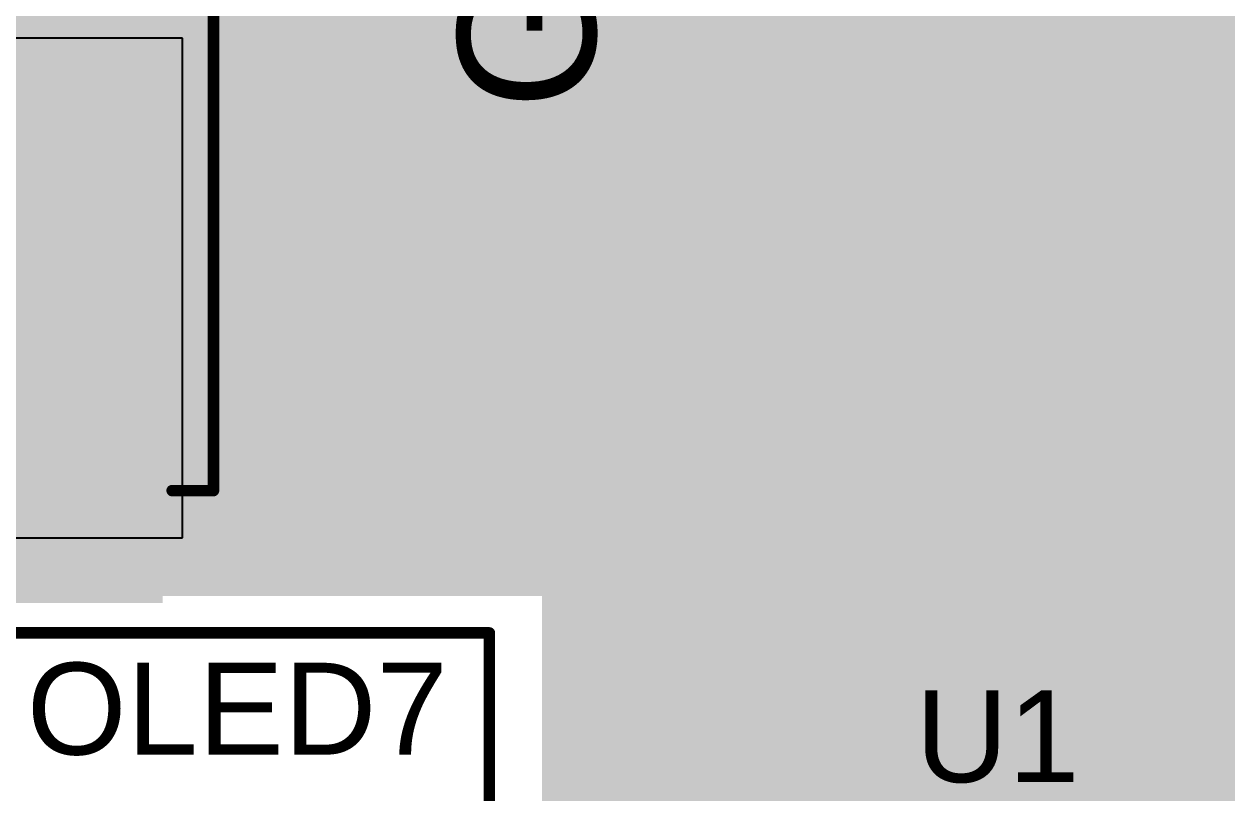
# Model space of a CAD drawing. Header units: millimetres. Extents: x -0.27 to 4.7, y -0.39 to 2.83.
# Drawn here: x 2.78 to 3.303, y 2.1 to 2.435 of the extents above; entities that cross this region are included whole.
import ezdxf

# ---------------------------------------------------------------- set-up
doc = ezdxf.new("R2010")
doc.units = ezdxf.units.MM
doc.header["$MEASUREMENT"] = 0
for name, color, linetype in [('BottomLayer', 5, 'Continuous'), ('BottomSolder', 6, 'Continuous'), ('TopLayer', 1, 'Continuous'), ('TopOverlay', 2, 'Continuous'), ('TopPaste', 8, 'Continuous'), ('TopSolder', 216, 'Continuous'), ('ViaHoleLayer', 16, 'Continuous')]:
    doc.layers.add(name, color=color, linetype=linetype)
doc.styles.add('Arial', font='', dxfattribs={"height": 0.2})
doc.styles.get('Arial').set_extended_font_data('Arial')

# ---------------------------------------------------------------- blocks, each defined once
blk = doc.blocks.new('ZIO_101954_13')
at = {"layer": 'TopOverlay', "const_width": 0.005}
for points in [[(-0.719, 0.0569999), (0.719, 0.057)], [(0.719, -1.74), (0.719, 0.057)]]:
    blk.add_lwpolyline(points, dxfattribs=at)
at = {"layer": 'TopOverlay', "const_width": 0.0025}
blk.add_lwpolyline([(0.71775, 0.057, 1), (0.72025, 0.057, 1)], format="xyb", close=True, dxfattribs=at)
blk.add_lwpolyline([(0.71775, 0.057, 1), (0.72025, 0.057, 1)], format="xyb", close=True, dxfattribs=at)
blk = doc.blocks.new('DDPAK_58')
at = {"layer": 'TopLayer'}
blk.add_hatch(color=1, dxfattribs=at).paths.add_polyline_path([(-0.21259835, 0.32647645), (0.21259855, 0.32647645), (0.21259855, 0.05127955), (-0.21259835, 0.05127955)])
at = {"layer": 'TopPaste'}
blk.add_hatch(color=8, dxfattribs=at).paths.add_polyline_path([(-0.21259835, 0.32647645), (0.21259855, 0.32647645), (0.21259855, 0.05127955), (-0.21259835, 0.05127955)])
at = {"layer": 'TopSolder'}
blk.add_hatch(color=216, dxfattribs=at).paths.add_polyline_path([(-0.21456685, 0.32844495), (0.21456705, 0.32844495), (0.21456705, 0.04931105), (-0.21456685, 0.04931105)])
at = {"layer": 'TopOverlay', "const_width": 0.005}
for points in [[(0.202, 0.35), (-0.202, 0.35)], [(0.2020002, 0.3499998), (0.202, 0.35)], [(0.2020002, 0.332), (0.2020002, 0.3499998)]]:
    blk.add_lwpolyline(points, dxfattribs=at)
at = {"layer": 'TopOverlay', "const_width": 0.0025}
for points in [[(0.20075, 0.35, 1), (0.20325, 0.35, 1)], [(0.20075, 0.35, 1), (0.20325, 0.35, 1)], [(0.2007502, 0.3499998, 1), (0.2032502, 0.3499998, 1)], [(0.2007502, 0.3499998, 1), (0.2032502, 0.3499998, 1)], [(0.2007502, 0.332, 1), (0.2032502, 0.332, 1)]]:
    blk.add_lwpolyline(points, format="xyb", close=True, dxfattribs=at)

msp = doc.modelspace()

# ---------------------------------------------------------------- hatches: boundary and pattern name
at = {"layer": 'BottomLayer'}
for points in [[(2.8535789, 2.218), (3.0019999, 2.218), (3.0019999, 2.513), (2.8535789, 2.513)], [(2.8608226, 2.2189486), (3.2928226, 2.2189486), (3.2928226, 2.514), (2.8608226, 2.514)], [(3.008, 2.115), (3.2938226, 2.115), (3.2938226, 2.3779486), (3.008, 2.3779486)]]:
    msp.add_hatch(color=5, dxfattribs=at).paths.add_polyline_path(points)
h = msp.add_hatch(color=5, dxfattribs=at)
edge = h.paths.add_edge_path()
edge.add_arc((2.8748226, 2.4218753), 0.011811, 0, 360)
h = msp.add_hatch(color=5, dxfattribs=at)
edge = h.paths.add_edge_path()
edge.add_arc((2.9058226, 2.4218753), 0.011811, 0, 360)
h = msp.add_hatch(color=5, dxfattribs=at)
edge = h.paths.add_edge_path()
edge.add_arc((2.9368226, 2.4218753), 0.011811, 0, 360)
h = msp.add_hatch(color=5, dxfattribs=at)
edge = h.paths.add_edge_path()
edge.add_arc((2.9678226, 2.4218753), 0.011811, 0, 360)
h = msp.add_hatch(color=5, dxfattribs=at)
edge = h.paths.add_edge_path()
edge.add_arc((2.8748226, 2.3954572), 0.011811, 0, 360)
h = msp.add_hatch(color=5, dxfattribs=at)
edge = h.paths.add_edge_path()
edge.add_arc((2.9058226, 2.3954572), 0.011811, 0, 360)
h = msp.add_hatch(color=5, dxfattribs=at)
edge = h.paths.add_edge_path()
edge.add_arc((2.9368226, 2.3954572), 0.011811, 0, 360)
h = msp.add_hatch(color=5, dxfattribs=at)
edge = h.paths.add_edge_path()
edge.add_arc((2.9678226, 2.3954572), 0.011811, 0, 360)
h = msp.add_hatch(color=5, dxfattribs=at)
edge = h.paths.add_edge_path()
edge.add_arc((3.142, 2.3816), 0.011811, 0, 360)
h = msp.add_hatch(color=5, dxfattribs=at)
edge = h.paths.add_edge_path()
edge.add_arc((3.259, 2.3816), 0.011811, 0, 360)
h = msp.add_hatch(color=5, dxfattribs=at)
edge = h.paths.add_edge_path()
edge.add_arc((2.8748226, 2.3690391), 0.011811, 0, 360)
h = msp.add_hatch(color=5, dxfattribs=at)
edge = h.paths.add_edge_path()
edge.add_arc((2.9058226, 2.3690391), 0.011811, 0, 360)
h = msp.add_hatch(color=5, dxfattribs=at)
edge = h.paths.add_edge_path()
edge.add_arc((2.9368226, 2.3690391), 0.011811, 0, 360)
h = msp.add_hatch(color=5, dxfattribs=at)
edge = h.paths.add_edge_path()
edge.add_arc((2.9678226, 2.3690391), 0.011811, 0, 360)
h = msp.add_hatch(color=5, dxfattribs=at)
edge = h.paths.add_edge_path()
edge.add_arc((2.8748226, 2.342621), 0.011811, 0, 360)
h = msp.add_hatch(color=5, dxfattribs=at)
edge = h.paths.add_edge_path()
edge.add_arc((2.9058226, 2.342621), 0.011811, 0, 360)
h = msp.add_hatch(color=5, dxfattribs=at)
edge = h.paths.add_edge_path()
edge.add_arc((2.9368226, 2.342621), 0.011811, 0, 360)
h = msp.add_hatch(color=5, dxfattribs=at)
edge = h.paths.add_edge_path()
edge.add_arc((2.9678226, 2.342621), 0.011811, 0, 360)
h = msp.add_hatch(color=5, dxfattribs=at)
edge = h.paths.add_edge_path()
edge.add_arc((2.8748226, 2.3162029), 0.011811, 0, 360)
h = msp.add_hatch(color=5, dxfattribs=at)
edge = h.paths.add_edge_path()
edge.add_arc((2.9058226, 2.3162029), 0.011811, 0, 360)
h = msp.add_hatch(color=5, dxfattribs=at)
edge = h.paths.add_edge_path()
edge.add_arc((2.9368226, 2.3162029), 0.011811, 0, 360)
h = msp.add_hatch(color=5, dxfattribs=at)
edge = h.paths.add_edge_path()
edge.add_arc((2.9678226, 2.3162029), 0.011811, 0, 360)
h = msp.add_hatch(color=5, dxfattribs=at)
edge = h.paths.add_edge_path()
edge.add_arc((2.8748226, 2.2897848), 0.011811, 0, 360)
h = msp.add_hatch(color=5, dxfattribs=at)
edge = h.paths.add_edge_path()
edge.add_arc((2.9058226, 2.2897848), 0.011811, 0, 360)
h = msp.add_hatch(color=5, dxfattribs=at)
edge = h.paths.add_edge_path()
edge.add_arc((2.9368226, 2.2897848), 0.011811, 0, 360)
h = msp.add_hatch(color=5, dxfattribs=at)
edge = h.paths.add_edge_path()
edge.add_arc((2.9678226, 2.2897848), 0.011811, 0, 360)
h = msp.add_hatch(color=5, dxfattribs=at)
edge = h.paths.add_edge_path()
edge.add_arc((3.142, 2.2828), 0.011811, 0, 360)
h = msp.add_hatch(color=5, dxfattribs=at)
edge = h.paths.add_edge_path()
edge.add_arc((3.259, 2.2828), 0.011811, 0, 360)
h = msp.add_hatch(color=5, dxfattribs=at)
edge = h.paths.add_edge_path()
edge.add_arc((2.8748226, 2.2633667), 0.011811, 0, 360)
h = msp.add_hatch(color=5, dxfattribs=at)
edge = h.paths.add_edge_path()
edge.add_arc((2.9058226, 2.2633667), 0.011811, 0, 360)
h = msp.add_hatch(color=5, dxfattribs=at)
edge = h.paths.add_edge_path()
edge.add_arc((2.9368226, 2.2633667), 0.011811, 0, 360)
h = msp.add_hatch(color=5, dxfattribs=at)
edge = h.paths.add_edge_path()
edge.add_arc((2.9678226, 2.2633667), 0.011811, 0, 360)
h = msp.add_hatch(color=5, dxfattribs=at)
edge = h.paths.add_edge_path()
edge.add_arc((2.8748226, 2.2369486), 0.011811, 0, 360)
h = msp.add_hatch(color=5, dxfattribs=at)
edge = h.paths.add_edge_path()
edge.add_arc((2.9058226, 2.2369486), 0.011811, 0, 360)
h = msp.add_hatch(color=5, dxfattribs=at)
edge = h.paths.add_edge_path()
edge.add_arc((2.9368226, 2.2369486), 0.011811, 0, 360)
h = msp.add_hatch(color=5, dxfattribs=at)
edge = h.paths.add_edge_path()
edge.add_arc((2.9678226, 2.2369486), 0.011811, 0, 360)
h = msp.add_hatch(color=5, dxfattribs=at)
edge = h.paths.add_edge_path()
edge.add_arc((2.7928226, 2.1979487), 0.011811, 0, 360)
h = msp.add_hatch(color=5, dxfattribs=at)
edge = h.paths.add_edge_path()
edge.add_arc((2.8188226, 2.1979487), 0.011811, 0, 360)
h = msp.add_hatch(color=5, dxfattribs=at)
edge = h.paths.add_edge_path()
edge.add_arc((3.142, 2.184), 0.011811, 0, 360)
h = msp.add_hatch(color=5, dxfattribs=at)
edge = h.paths.add_edge_path()
edge.add_arc((3.259, 2.184), 0.011811, 0, 360)
h = msp.add_hatch(color=5, dxfattribs=at)
edge = h.paths.add_edge_path()
edge.add_arc((3.0638152, 2.1558226), 0.011811, 0, 360)
h = msp.add_hatch(color=5, dxfattribs=at)
edge = h.paths.add_edge_path()
edge.add_arc((3.0898152, 2.1558226), 0.011811, 0, 360)
h = msp.add_hatch(color=5, dxfattribs=at)
edge = h.paths.add_edge_path()
edge.add_arc((3.1168152, 2.1558226), 0.011811, 0, 360)
h = msp.add_hatch(color=5, dxfattribs=at)
edge = h.paths.add_edge_path()
edge.add_arc((3.1428152, 2.1558226), 0.011811, 0, 360)
h = msp.add_hatch(color=5, dxfattribs=at)
edge = h.paths.add_edge_path()
edge.add_arc((3.0631849, 2.1311774), 0.011811, 0, 360)
h = msp.add_hatch(color=5, dxfattribs=at)
edge = h.paths.add_edge_path()
edge.add_arc((3.0895182, 2.1311774), 0.011811, 0, 360)
h = msp.add_hatch(color=5, dxfattribs=at)
edge = h.paths.add_edge_path()
edge.add_arc((3.1158515, 2.1311774), 0.011811, 0, 360)
h = msp.add_hatch(color=5, dxfattribs=at)
edge = h.paths.add_edge_path()
edge.add_arc((3.1421848, 2.1311774), 0.011811, 0, 360)
at = {"layer": 'BottomSolder'}
h = msp.add_hatch(color=6, dxfattribs=at)
edge = h.paths.add_edge_path()
edge.add_arc((2.8748226, 2.4218753), 0.0059055, 0, 360)
h = msp.add_hatch(color=6, dxfattribs=at)
edge = h.paths.add_edge_path()
edge.add_arc((2.9058226, 2.4218753), 0.0059055, 0, 360)
h = msp.add_hatch(color=6, dxfattribs=at)
edge = h.paths.add_edge_path()
edge.add_arc((2.9368226, 2.4218753), 0.0059055, 0, 360)
h = msp.add_hatch(color=6, dxfattribs=at)
edge = h.paths.add_edge_path()
edge.add_arc((2.9678226, 2.4218753), 0.0059055, 0, 360)
h = msp.add_hatch(color=6, dxfattribs=at)
edge = h.paths.add_edge_path()
edge.add_arc((2.8748226, 2.3954572), 0.0059055, 0, 360)
h = msp.add_hatch(color=6, dxfattribs=at)
edge = h.paths.add_edge_path()
edge.add_arc((2.9058226, 2.3954572), 0.0059055, 0, 360)
h = msp.add_hatch(color=6, dxfattribs=at)
edge = h.paths.add_edge_path()
edge.add_arc((2.9368226, 2.3954572), 0.0059055, 0, 360)
h = msp.add_hatch(color=6, dxfattribs=at)
edge = h.paths.add_edge_path()
edge.add_arc((2.9678226, 2.3954572), 0.0059055, 0, 360)
h = msp.add_hatch(color=6, dxfattribs=at)
edge = h.paths.add_edge_path()
edge.add_arc((3.142, 2.3816), 0.0059055, 0, 360)
h = msp.add_hatch(color=6, dxfattribs=at)
edge = h.paths.add_edge_path()
edge.add_arc((3.259, 2.3816), 0.0059055, 0, 360)
h = msp.add_hatch(color=6, dxfattribs=at)
edge = h.paths.add_edge_path()
edge.add_arc((2.8748226, 2.3690391), 0.0059055, 0, 360)
h = msp.add_hatch(color=6, dxfattribs=at)
edge = h.paths.add_edge_path()
edge.add_arc((2.9058226, 2.3690391), 0.0059055, 0, 360)
h = msp.add_hatch(color=6, dxfattribs=at)
edge = h.paths.add_edge_path()
edge.add_arc((2.9368226, 2.3690391), 0.0059055, 0, 360)
h = msp.add_hatch(color=6, dxfattribs=at)
edge = h.paths.add_edge_path()
edge.add_arc((2.9678226, 2.3690391), 0.0059055, 0, 360)
h = msp.add_hatch(color=6, dxfattribs=at)
edge = h.paths.add_edge_path()
edge.add_arc((2.8748226, 2.342621), 0.0059055, 0, 360)
h = msp.add_hatch(color=6, dxfattribs=at)
edge = h.paths.add_edge_path()
edge.add_arc((2.9058226, 2.342621), 0.0059055, 0, 360)
h = msp.add_hatch(color=6, dxfattribs=at)
edge = h.paths.add_edge_path()
edge.add_arc((2.9368226, 2.342621), 0.0059055, 0, 360)
h = msp.add_hatch(color=6, dxfattribs=at)
edge = h.paths.add_edge_path()
edge.add_arc((2.9678226, 2.342621), 0.0059055, 0, 360)
h = msp.add_hatch(color=6, dxfattribs=at)
edge = h.paths.add_edge_path()
edge.add_arc((2.8748226, 2.3162029), 0.0059055, 0, 360)
h = msp.add_hatch(color=6, dxfattribs=at)
edge = h.paths.add_edge_path()
edge.add_arc((2.9058226, 2.3162029), 0.0059055, 0, 360)
h = msp.add_hatch(color=6, dxfattribs=at)
edge = h.paths.add_edge_path()
edge.add_arc((2.9368226, 2.3162029), 0.0059055, 0, 360)
h = msp.add_hatch(color=6, dxfattribs=at)
edge = h.paths.add_edge_path()
edge.add_arc((2.9678226, 2.3162029), 0.0059055, 0, 360)
h = msp.add_hatch(color=6, dxfattribs=at)
edge = h.paths.add_edge_path()
edge.add_arc((2.8748226, 2.2897848), 0.0059055, 0, 360)
h = msp.add_hatch(color=6, dxfattribs=at)
edge = h.paths.add_edge_path()
edge.add_arc((2.9058226, 2.2897848), 0.0059055, 0, 360)
h = msp.add_hatch(color=6, dxfattribs=at)
edge = h.paths.add_edge_path()
edge.add_arc((2.9368226, 2.2897848), 0.0059055, 0, 360)
h = msp.add_hatch(color=6, dxfattribs=at)
edge = h.paths.add_edge_path()
edge.add_arc((2.9678226, 2.2897848), 0.0059055, 0, 360)
h = msp.add_hatch(color=6, dxfattribs=at)
edge = h.paths.add_edge_path()
edge.add_arc((3.142, 2.2828), 0.0059055, 0, 360)
h = msp.add_hatch(color=6, dxfattribs=at)
edge = h.paths.add_edge_path()
edge.add_arc((3.259, 2.2828), 0.0059055, 0, 360)
h = msp.add_hatch(color=6, dxfattribs=at)
edge = h.paths.add_edge_path()
edge.add_arc((2.8748226, 2.2633667), 0.0059055, 0, 360)
h = msp.add_hatch(color=6, dxfattribs=at)
edge = h.paths.add_edge_path()
edge.add_arc((2.9058226, 2.2633667), 0.0059055, 0, 360)
h = msp.add_hatch(color=6, dxfattribs=at)
edge = h.paths.add_edge_path()
edge.add_arc((2.9368226, 2.2633667), 0.0059055, 0, 360)
h = msp.add_hatch(color=6, dxfattribs=at)
edge = h.paths.add_edge_path()
edge.add_arc((2.9678226, 2.2633667), 0.0059055, 0, 360)
h = msp.add_hatch(color=6, dxfattribs=at)
edge = h.paths.add_edge_path()
edge.add_arc((2.8748226, 2.2369486), 0.0059055, 0, 360)
h = msp.add_hatch(color=6, dxfattribs=at)
edge = h.paths.add_edge_path()
edge.add_arc((2.9058226, 2.2369486), 0.0059055, 0, 360)
h = msp.add_hatch(color=6, dxfattribs=at)
edge = h.paths.add_edge_path()
edge.add_arc((2.9368226, 2.2369486), 0.0059055, 0, 360)
h = msp.add_hatch(color=6, dxfattribs=at)
edge = h.paths.add_edge_path()
edge.add_arc((2.9678226, 2.2369486), 0.0059055, 0, 360)
h = msp.add_hatch(color=6, dxfattribs=at)
edge = h.paths.add_edge_path()
edge.add_arc((2.7928226, 2.1979487), 0.0059055, 0, 360)
h = msp.add_hatch(color=6, dxfattribs=at)
edge = h.paths.add_edge_path()
edge.add_arc((2.8188226, 2.1979487), 0.0059055, 0, 360)
h = msp.add_hatch(color=6, dxfattribs=at)
edge = h.paths.add_edge_path()
edge.add_arc((3.142, 2.184), 0.0059055, 0, 360)
h = msp.add_hatch(color=6, dxfattribs=at)
edge = h.paths.add_edge_path()
edge.add_arc((3.259, 2.184), 0.0059055, 0, 360)
h = msp.add_hatch(color=6, dxfattribs=at)
edge = h.paths.add_edge_path()
edge.add_arc((3.0638152, 2.1558226), 0.0059055, 0, 360)
h = msp.add_hatch(color=6, dxfattribs=at)
edge = h.paths.add_edge_path()
edge.add_arc((3.0898152, 2.1558226), 0.0059055, 0, 360)
h = msp.add_hatch(color=6, dxfattribs=at)
edge = h.paths.add_edge_path()
edge.add_arc((3.1168152, 2.1558226), 0.0059055, 0, 360)
h = msp.add_hatch(color=6, dxfattribs=at)
edge = h.paths.add_edge_path()
edge.add_arc((3.1428152, 2.1558226), 0.0059055, 0, 360)
h = msp.add_hatch(color=6, dxfattribs=at)
edge = h.paths.add_edge_path()
edge.add_arc((3.0631849, 2.1311774), 0.0059055, 0, 360)
h = msp.add_hatch(color=6, dxfattribs=at)
edge = h.paths.add_edge_path()
edge.add_arc((3.0895182, 2.1311774), 0.0059055, 0, 360)
h = msp.add_hatch(color=6, dxfattribs=at)
edge = h.paths.add_edge_path()
edge.add_arc((3.1158515, 2.1311774), 0.0059055, 0, 360)
h = msp.add_hatch(color=6, dxfattribs=at)
edge = h.paths.add_edge_path()
edge.add_arc((3.1421848, 2.1311774), 0.0059055, 0, 360)
at = {"layer": 'TopLayer'}
for points in [[(2.4638226, 2.183), (2.8398226, 2.183), (2.8398226, 2.6919486), (2.4638226, 2.6919486)], [(2.7878226, 2.186), (3.0498226, 2.186), (3.0498226, 2.5769486), (2.7878226, 2.5769486)], [(3.018, 2.054), (3.5758226, 2.054), (3.5758226, 2.5769486), (3.018, 2.5769486)], [(3.0450002, 1.921), (3.0450002, 2.189), (3.0049486, 2.189), (3.0049486, 1.921)]]:
    msp.add_hatch(color=1, dxfattribs=at).paths.add_polyline_path(points)
h = msp.add_hatch(color=1, dxfattribs=at)
edge = h.paths.add_edge_path()
edge.add_arc((2.8748226, 2.4218753), 0.011811, 0, 360)
h = msp.add_hatch(color=1, dxfattribs=at)
edge = h.paths.add_edge_path()
edge.add_arc((2.9058226, 2.4218753), 0.011811, 0, 360)
h = msp.add_hatch(color=1, dxfattribs=at)
edge = h.paths.add_edge_path()
edge.add_arc((2.9368226, 2.4218753), 0.011811, 0, 360)
h = msp.add_hatch(color=1, dxfattribs=at)
edge = h.paths.add_edge_path()
edge.add_arc((2.9678226, 2.4218753), 0.011811, 0, 360)
h = msp.add_hatch(color=1, dxfattribs=at)
edge = h.paths.add_edge_path()
edge.add_arc((2.8748226, 2.3954572), 0.011811, 0, 360)
h = msp.add_hatch(color=1, dxfattribs=at)
edge = h.paths.add_edge_path()
edge.add_arc((2.9058226, 2.3954572), 0.011811, 0, 360)
h = msp.add_hatch(color=1, dxfattribs=at)
edge = h.paths.add_edge_path()
edge.add_arc((2.9368226, 2.3954572), 0.011811, 0, 360)
h = msp.add_hatch(color=1, dxfattribs=at)
edge = h.paths.add_edge_path()
edge.add_arc((2.9678226, 2.3954572), 0.011811, 0, 360)
h = msp.add_hatch(color=1, dxfattribs=at)
edge = h.paths.add_edge_path()
edge.add_arc((3.142, 2.3816), 0.011811, 0, 360)
h = msp.add_hatch(color=1, dxfattribs=at)
edge = h.paths.add_edge_path()
edge.add_arc((3.259, 2.3816), 0.011811, 0, 360)
h = msp.add_hatch(color=1, dxfattribs=at)
edge = h.paths.add_edge_path()
edge.add_arc((2.8748226, 2.3690391), 0.011811, 0, 360)
h = msp.add_hatch(color=1, dxfattribs=at)
edge = h.paths.add_edge_path()
edge.add_arc((2.9058226, 2.3690391), 0.011811, 0, 360)
h = msp.add_hatch(color=1, dxfattribs=at)
edge = h.paths.add_edge_path()
edge.add_arc((2.9368226, 2.3690391), 0.011811, 0, 360)
h = msp.add_hatch(color=1, dxfattribs=at)
edge = h.paths.add_edge_path()
edge.add_arc((2.9678226, 2.3690391), 0.011811, 0, 360)
h = msp.add_hatch(color=1, dxfattribs=at)
edge = h.paths.add_edge_path()
edge.add_arc((2.8748226, 2.342621), 0.011811, 0, 360)
h = msp.add_hatch(color=1, dxfattribs=at)
edge = h.paths.add_edge_path()
edge.add_arc((2.9058226, 2.342621), 0.011811, 0, 360)
h = msp.add_hatch(color=1, dxfattribs=at)
edge = h.paths.add_edge_path()
edge.add_arc((2.9368226, 2.342621), 0.011811, 0, 360)
h = msp.add_hatch(color=1, dxfattribs=at)
edge = h.paths.add_edge_path()
edge.add_arc((2.9678226, 2.342621), 0.011811, 0, 360)
h = msp.add_hatch(color=1, dxfattribs=at)
edge = h.paths.add_edge_path()
edge.add_arc((2.8748226, 2.3162029), 0.011811, 0, 360)
h = msp.add_hatch(color=1, dxfattribs=at)
edge = h.paths.add_edge_path()
edge.add_arc((2.9058226, 2.3162029), 0.011811, 0, 360)
h = msp.add_hatch(color=1, dxfattribs=at)
edge = h.paths.add_edge_path()
edge.add_arc((2.9368226, 2.3162029), 0.011811, 0, 360)
h = msp.add_hatch(color=1, dxfattribs=at)
edge = h.paths.add_edge_path()
edge.add_arc((2.9678226, 2.3162029), 0.011811, 0, 360)
h = msp.add_hatch(color=1, dxfattribs=at)
edge = h.paths.add_edge_path()
edge.add_arc((2.8748226, 2.2897848), 0.011811, 0, 360)
h = msp.add_hatch(color=1, dxfattribs=at)
edge = h.paths.add_edge_path()
edge.add_arc((2.9058226, 2.2897848), 0.011811, 0, 360)
h = msp.add_hatch(color=1, dxfattribs=at)
edge = h.paths.add_edge_path()
edge.add_arc((2.9368226, 2.2897848), 0.011811, 0, 360)
h = msp.add_hatch(color=1, dxfattribs=at)
edge = h.paths.add_edge_path()
edge.add_arc((2.9678226, 2.2897848), 0.011811, 0, 360)
h = msp.add_hatch(color=1, dxfattribs=at)
edge = h.paths.add_edge_path()
edge.add_arc((3.142, 2.2828), 0.011811, 0, 360)
h = msp.add_hatch(color=1, dxfattribs=at)
edge = h.paths.add_edge_path()
edge.add_arc((3.259, 2.2828), 0.011811, 0, 360)
h = msp.add_hatch(color=1, dxfattribs=at)
edge = h.paths.add_edge_path()
edge.add_arc((2.8748226, 2.2633667), 0.011811, 0, 360)
h = msp.add_hatch(color=1, dxfattribs=at)
edge = h.paths.add_edge_path()
edge.add_arc((2.9058226, 2.2633667), 0.011811, 0, 360)
h = msp.add_hatch(color=1, dxfattribs=at)
edge = h.paths.add_edge_path()
edge.add_arc((2.9368226, 2.2633667), 0.011811, 0, 360)
h = msp.add_hatch(color=1, dxfattribs=at)
edge = h.paths.add_edge_path()
edge.add_arc((2.9678226, 2.2633667), 0.011811, 0, 360)
h = msp.add_hatch(color=1, dxfattribs=at)
edge = h.paths.add_edge_path()
edge.add_arc((2.8748226, 2.2369486), 0.011811, 0, 360)
h = msp.add_hatch(color=1, dxfattribs=at)
edge = h.paths.add_edge_path()
edge.add_arc((2.9058226, 2.2369486), 0.011811, 0, 360)
h = msp.add_hatch(color=1, dxfattribs=at)
edge = h.paths.add_edge_path()
edge.add_arc((2.9368226, 2.2369486), 0.011811, 0, 360)
h = msp.add_hatch(color=1, dxfattribs=at)
edge = h.paths.add_edge_path()
edge.add_arc((2.9678226, 2.2369486), 0.011811, 0, 360)
h = msp.add_hatch(color=1, dxfattribs=at)
edge = h.paths.add_edge_path()
edge.add_arc((2.7928226, 2.1979487), 0.011811, 0, 360)
h = msp.add_hatch(color=1, dxfattribs=at)
edge = h.paths.add_edge_path()
edge.add_arc((2.8188226, 2.1979487), 0.011811, 0, 360)
h = msp.add_hatch(color=1, dxfattribs=at)
edge = h.paths.add_edge_path()
edge.add_arc((3.142, 2.184), 0.011811, 0, 360)
h = msp.add_hatch(color=1, dxfattribs=at)
edge = h.paths.add_edge_path()
edge.add_arc((3.259, 2.184), 0.011811, 0, 360)
h = msp.add_hatch(color=1, dxfattribs=at)
edge = h.paths.add_edge_path()
edge.add_arc((3.0638152, 2.1558226), 0.011811, 0, 360)
h = msp.add_hatch(color=1, dxfattribs=at)
edge = h.paths.add_edge_path()
edge.add_arc((3.0898152, 2.1558226), 0.011811, 0, 360)
h = msp.add_hatch(color=1, dxfattribs=at)
edge = h.paths.add_edge_path()
edge.add_arc((3.1168152, 2.1558226), 0.011811, 0, 360)
h = msp.add_hatch(color=1, dxfattribs=at)
edge = h.paths.add_edge_path()
edge.add_arc((3.1428152, 2.1558226), 0.011811, 0, 360)
h = msp.add_hatch(color=1, dxfattribs=at)
edge = h.paths.add_edge_path()
edge.add_arc((3.0631849, 2.1311774), 0.011811, 0, 360)
h = msp.add_hatch(color=1, dxfattribs=at)
edge = h.paths.add_edge_path()
edge.add_arc((3.0895182, 2.1311774), 0.011811, 0, 360)
h = msp.add_hatch(color=1, dxfattribs=at)
edge = h.paths.add_edge_path()
edge.add_arc((3.1158515, 2.1311774), 0.011811, 0, 360)
h = msp.add_hatch(color=1, dxfattribs=at)
edge = h.paths.add_edge_path()
edge.add_arc((3.1421848, 2.1311774), 0.011811, 0, 360)
at = {"layer": 'TopSolder'}
h = msp.add_hatch(color=216, dxfattribs=at)
edge = h.paths.add_edge_path()
edge.add_arc((2.8748226, 2.4218753), 0.0059055, 0, 360)
h = msp.add_hatch(color=216, dxfattribs=at)
edge = h.paths.add_edge_path()
edge.add_arc((2.9058226, 2.4218753), 0.0059055, 0, 360)
h = msp.add_hatch(color=216, dxfattribs=at)
edge = h.paths.add_edge_path()
edge.add_arc((2.9368226, 2.4218753), 0.0059055, 0, 360)
h = msp.add_hatch(color=216, dxfattribs=at)
edge = h.paths.add_edge_path()
edge.add_arc((2.9678226, 2.4218753), 0.0059055, 0, 360)
h = msp.add_hatch(color=216, dxfattribs=at)
edge = h.paths.add_edge_path()
edge.add_arc((2.8748226, 2.3954572), 0.0059055, 0, 360)
h = msp.add_hatch(color=216, dxfattribs=at)
edge = h.paths.add_edge_path()
edge.add_arc((2.9058226, 2.3954572), 0.0059055, 0, 360)
h = msp.add_hatch(color=216, dxfattribs=at)
edge = h.paths.add_edge_path()
edge.add_arc((2.9368226, 2.3954572), 0.0059055, 0, 360)
h = msp.add_hatch(color=216, dxfattribs=at)
edge = h.paths.add_edge_path()
edge.add_arc((2.9678226, 2.3954572), 0.0059055, 0, 360)
h = msp.add_hatch(color=216, dxfattribs=at)
edge = h.paths.add_edge_path()
edge.add_arc((3.142, 2.3816), 0.0059055, 0, 360)
h = msp.add_hatch(color=216, dxfattribs=at)
edge = h.paths.add_edge_path()
edge.add_arc((3.259, 2.3816), 0.0059055, 0, 360)
h = msp.add_hatch(color=216, dxfattribs=at)
edge = h.paths.add_edge_path()
edge.add_arc((2.8748226, 2.3690391), 0.0059055, 0, 360)
h = msp.add_hatch(color=216, dxfattribs=at)
edge = h.paths.add_edge_path()
edge.add_arc((2.9058226, 2.3690391), 0.0059055, 0, 360)
h = msp.add_hatch(color=216, dxfattribs=at)
edge = h.paths.add_edge_path()
edge.add_arc((2.9368226, 2.3690391), 0.0059055, 0, 360)
h = msp.add_hatch(color=216, dxfattribs=at)
edge = h.paths.add_edge_path()
edge.add_arc((2.9678226, 2.3690391), 0.0059055, 0, 360)
h = msp.add_hatch(color=216, dxfattribs=at)
edge = h.paths.add_edge_path()
edge.add_arc((2.8748226, 2.342621), 0.0059055, 0, 360)
h = msp.add_hatch(color=216, dxfattribs=at)
edge = h.paths.add_edge_path()
edge.add_arc((2.9058226, 2.342621), 0.0059055, 0, 360)
h = msp.add_hatch(color=216, dxfattribs=at)
edge = h.paths.add_edge_path()
edge.add_arc((2.9368226, 2.342621), 0.0059055, 0, 360)
h = msp.add_hatch(color=216, dxfattribs=at)
edge = h.paths.add_edge_path()
edge.add_arc((2.9678226, 2.342621), 0.0059055, 0, 360)
h = msp.add_hatch(color=216, dxfattribs=at)
edge = h.paths.add_edge_path()
edge.add_arc((2.8748226, 2.3162029), 0.0059055, 0, 360)
h = msp.add_hatch(color=216, dxfattribs=at)
edge = h.paths.add_edge_path()
edge.add_arc((2.9058226, 2.3162029), 0.0059055, 0, 360)
h = msp.add_hatch(color=216, dxfattribs=at)
edge = h.paths.add_edge_path()
edge.add_arc((2.9368226, 2.3162029), 0.0059055, 0, 360)
h = msp.add_hatch(color=216, dxfattribs=at)
edge = h.paths.add_edge_path()
edge.add_arc((2.9678226, 2.3162029), 0.0059055, 0, 360)
h = msp.add_hatch(color=216, dxfattribs=at)
edge = h.paths.add_edge_path()
edge.add_arc((2.8748226, 2.2897848), 0.0059055, 0, 360)
h = msp.add_hatch(color=216, dxfattribs=at)
edge = h.paths.add_edge_path()
edge.add_arc((2.9058226, 2.2897848), 0.0059055, 0, 360)
h = msp.add_hatch(color=216, dxfattribs=at)
edge = h.paths.add_edge_path()
edge.add_arc((2.9368226, 2.2897848), 0.0059055, 0, 360)
h = msp.add_hatch(color=216, dxfattribs=at)
edge = h.paths.add_edge_path()
edge.add_arc((2.9678226, 2.2897848), 0.0059055, 0, 360)
h = msp.add_hatch(color=216, dxfattribs=at)
edge = h.paths.add_edge_path()
edge.add_arc((3.142, 2.2828), 0.0059055, 0, 360)
h = msp.add_hatch(color=216, dxfattribs=at)
edge = h.paths.add_edge_path()
edge.add_arc((3.259, 2.2828), 0.0059055, 0, 360)
h = msp.add_hatch(color=216, dxfattribs=at)
edge = h.paths.add_edge_path()
edge.add_arc((2.8748226, 2.2633667), 0.0059055, 0, 360)
h = msp.add_hatch(color=216, dxfattribs=at)
edge = h.paths.add_edge_path()
edge.add_arc((2.9058226, 2.2633667), 0.0059055, 0, 360)
h = msp.add_hatch(color=216, dxfattribs=at)
edge = h.paths.add_edge_path()
edge.add_arc((2.9368226, 2.2633667), 0.0059055, 0, 360)
h = msp.add_hatch(color=216, dxfattribs=at)
edge = h.paths.add_edge_path()
edge.add_arc((2.9678226, 2.2633667), 0.0059055, 0, 360)
h = msp.add_hatch(color=216, dxfattribs=at)
edge = h.paths.add_edge_path()
edge.add_arc((2.8748226, 2.2369486), 0.0059055, 0, 360)
h = msp.add_hatch(color=216, dxfattribs=at)
edge = h.paths.add_edge_path()
edge.add_arc((2.9058226, 2.2369486), 0.0059055, 0, 360)
h = msp.add_hatch(color=216, dxfattribs=at)
edge = h.paths.add_edge_path()
edge.add_arc((2.9368226, 2.2369486), 0.0059055, 0, 360)
h = msp.add_hatch(color=216, dxfattribs=at)
edge = h.paths.add_edge_path()
edge.add_arc((2.9678226, 2.2369486), 0.0059055, 0, 360)
h = msp.add_hatch(color=216, dxfattribs=at)
edge = h.paths.add_edge_path()
edge.add_arc((2.7928226, 2.1979487), 0.0059055, 0, 360)
h = msp.add_hatch(color=216, dxfattribs=at)
edge = h.paths.add_edge_path()
edge.add_arc((2.8188226, 2.1979487), 0.0059055, 0, 360)
h = msp.add_hatch(color=216, dxfattribs=at)
edge = h.paths.add_edge_path()
edge.add_arc((3.142, 2.184), 0.0059055, 0, 360)
h = msp.add_hatch(color=216, dxfattribs=at)
edge = h.paths.add_edge_path()
edge.add_arc((3.259, 2.184), 0.0059055, 0, 360)
h = msp.add_hatch(color=216, dxfattribs=at)
edge = h.paths.add_edge_path()
edge.add_arc((3.0638152, 2.1558226), 0.0059055, 0, 360)
h = msp.add_hatch(color=216, dxfattribs=at)
edge = h.paths.add_edge_path()
edge.add_arc((3.0898152, 2.1558226), 0.0059055, 0, 360)
h = msp.add_hatch(color=216, dxfattribs=at)
edge = h.paths.add_edge_path()
edge.add_arc((3.1168152, 2.1558226), 0.0059055, 0, 360)
h = msp.add_hatch(color=216, dxfattribs=at)
edge = h.paths.add_edge_path()
edge.add_arc((3.1428152, 2.1558226), 0.0059055, 0, 360)
h = msp.add_hatch(color=216, dxfattribs=at)
edge = h.paths.add_edge_path()
edge.add_arc((3.0631849, 2.1311774), 0.0059055, 0, 360)
h = msp.add_hatch(color=216, dxfattribs=at)
edge = h.paths.add_edge_path()
edge.add_arc((3.0895182, 2.1311774), 0.0059055, 0, 360)
h = msp.add_hatch(color=216, dxfattribs=at)
edge = h.paths.add_edge_path()
edge.add_arc((3.1158515, 2.1311774), 0.0059055, 0, 360)
h = msp.add_hatch(color=216, dxfattribs=at)
edge = h.paths.add_edge_path()
edge.add_arc((3.1421848, 2.1311774), 0.0059055, 0, 360)
at = {"layer": 'ViaHoleLayer'}
h = msp.add_hatch(color=16, dxfattribs=at)
edge = h.paths.add_edge_path()
edge.add_arc((2.8748226, 2.4218753), 0.0059055, 0, 360)
h = msp.add_hatch(color=16, dxfattribs=at)
edge = h.paths.add_edge_path()
edge.add_arc((2.9058226, 2.4218753), 0.0059055, 0, 360)
h = msp.add_hatch(color=16, dxfattribs=at)
edge = h.paths.add_edge_path()
edge.add_arc((2.9368226, 2.4218753), 0.0059055, 0, 360)
h = msp.add_hatch(color=16, dxfattribs=at)
edge = h.paths.add_edge_path()
edge.add_arc((2.9678226, 2.4218753), 0.0059055, 0, 360)
h = msp.add_hatch(color=16, dxfattribs=at)
edge = h.paths.add_edge_path()
edge.add_arc((2.8748226, 2.3954572), 0.0059055, 0, 360)
h = msp.add_hatch(color=16, dxfattribs=at)
edge = h.paths.add_edge_path()
edge.add_arc((2.9058226, 2.3954572), 0.0059055, 0, 360)
h = msp.add_hatch(color=16, dxfattribs=at)
edge = h.paths.add_edge_path()
edge.add_arc((2.9368226, 2.3954572), 0.0059055, 0, 360)
h = msp.add_hatch(color=16, dxfattribs=at)
edge = h.paths.add_edge_path()
edge.add_arc((2.9678226, 2.3954572), 0.0059055, 0, 360)
h = msp.add_hatch(color=16, dxfattribs=at)
edge = h.paths.add_edge_path()
edge.add_arc((3.142, 2.3816), 0.0059055, 0, 360)
h = msp.add_hatch(color=16, dxfattribs=at)
edge = h.paths.add_edge_path()
edge.add_arc((3.259, 2.3816), 0.0059055, 0, 360)
h = msp.add_hatch(color=16, dxfattribs=at)
edge = h.paths.add_edge_path()
edge.add_arc((2.8748226, 2.3690391), 0.0059055, 0, 360)
h = msp.add_hatch(color=16, dxfattribs=at)
edge = h.paths.add_edge_path()
edge.add_arc((2.9058226, 2.3690391), 0.0059055, 0, 360)
h = msp.add_hatch(color=16, dxfattribs=at)
edge = h.paths.add_edge_path()
edge.add_arc((2.9368226, 2.3690391), 0.0059055, 0, 360)
h = msp.add_hatch(color=16, dxfattribs=at)
edge = h.paths.add_edge_path()
edge.add_arc((2.9678226, 2.3690391), 0.0059055, 0, 360)
h = msp.add_hatch(color=16, dxfattribs=at)
edge = h.paths.add_edge_path()
edge.add_arc((2.8748226, 2.342621), 0.0059055, 0, 360)
h = msp.add_hatch(color=16, dxfattribs=at)
edge = h.paths.add_edge_path()
edge.add_arc((2.9058226, 2.342621), 0.0059055, 0, 360)
h = msp.add_hatch(color=16, dxfattribs=at)
edge = h.paths.add_edge_path()
edge.add_arc((2.9368226, 2.342621), 0.0059055, 0, 360)
h = msp.add_hatch(color=16, dxfattribs=at)
edge = h.paths.add_edge_path()
edge.add_arc((2.9678226, 2.342621), 0.0059055, 0, 360)
h = msp.add_hatch(color=16, dxfattribs=at)
edge = h.paths.add_edge_path()
edge.add_arc((2.8748226, 2.3162029), 0.0059055, 0, 360)
h = msp.add_hatch(color=16, dxfattribs=at)
edge = h.paths.add_edge_path()
edge.add_arc((2.9058226, 2.3162029), 0.0059055, 0, 360)
h = msp.add_hatch(color=16, dxfattribs=at)
edge = h.paths.add_edge_path()
edge.add_arc((2.9368226, 2.3162029), 0.0059055, 0, 360)
h = msp.add_hatch(color=16, dxfattribs=at)
edge = h.paths.add_edge_path()
edge.add_arc((2.9678226, 2.3162029), 0.0059055, 0, 360)
h = msp.add_hatch(color=16, dxfattribs=at)
edge = h.paths.add_edge_path()
edge.add_arc((2.8748226, 2.2897848), 0.0059055, 0, 360)
h = msp.add_hatch(color=16, dxfattribs=at)
edge = h.paths.add_edge_path()
edge.add_arc((2.9058226, 2.2897848), 0.0059055, 0, 360)
h = msp.add_hatch(color=16, dxfattribs=at)
edge = h.paths.add_edge_path()
edge.add_arc((2.9368226, 2.2897848), 0.0059055, 0, 360)
h = msp.add_hatch(color=16, dxfattribs=at)
edge = h.paths.add_edge_path()
edge.add_arc((2.9678226, 2.2897848), 0.0059055, 0, 360)
h = msp.add_hatch(color=16, dxfattribs=at)
edge = h.paths.add_edge_path()
edge.add_arc((3.142, 2.2828), 0.0059055, 0, 360)
h = msp.add_hatch(color=16, dxfattribs=at)
edge = h.paths.add_edge_path()
edge.add_arc((3.259, 2.2828), 0.0059055, 0, 360)
h = msp.add_hatch(color=16, dxfattribs=at)
edge = h.paths.add_edge_path()
edge.add_arc((2.8748226, 2.2633667), 0.0059055, 0, 360)
h = msp.add_hatch(color=16, dxfattribs=at)
edge = h.paths.add_edge_path()
edge.add_arc((2.9058226, 2.2633667), 0.0059055, 0, 360)
h = msp.add_hatch(color=16, dxfattribs=at)
edge = h.paths.add_edge_path()
edge.add_arc((2.9368226, 2.2633667), 0.0059055, 0, 360)
h = msp.add_hatch(color=16, dxfattribs=at)
edge = h.paths.add_edge_path()
edge.add_arc((2.9678226, 2.2633667), 0.0059055, 0, 360)
h = msp.add_hatch(color=16, dxfattribs=at)
edge = h.paths.add_edge_path()
edge.add_arc((2.8748226, 2.2369486), 0.0059055, 0, 360)
h = msp.add_hatch(color=16, dxfattribs=at)
edge = h.paths.add_edge_path()
edge.add_arc((2.9058226, 2.2369486), 0.0059055, 0, 360)
h = msp.add_hatch(color=16, dxfattribs=at)
edge = h.paths.add_edge_path()
edge.add_arc((2.9368226, 2.2369486), 0.0059055, 0, 360)
h = msp.add_hatch(color=16, dxfattribs=at)
edge = h.paths.add_edge_path()
edge.add_arc((2.9678226, 2.2369486), 0.0059055, 0, 360)
h = msp.add_hatch(color=16, dxfattribs=at)
edge = h.paths.add_edge_path()
edge.add_arc((2.7928226, 2.1979487), 0.0059055, 0, 360)
h = msp.add_hatch(color=16, dxfattribs=at)
edge = h.paths.add_edge_path()
edge.add_arc((2.8188226, 2.1979487), 0.0059055, 0, 360)
h = msp.add_hatch(color=16, dxfattribs=at)
edge = h.paths.add_edge_path()
edge.add_arc((3.142, 2.184), 0.0059055, 0, 360)
h = msp.add_hatch(color=16, dxfattribs=at)
edge = h.paths.add_edge_path()
edge.add_arc((3.259, 2.184), 0.0059055, 0, 360)
h = msp.add_hatch(color=16, dxfattribs=at)
edge = h.paths.add_edge_path()
edge.add_arc((3.0638152, 2.1558226), 0.0059055, 0, 360)
h = msp.add_hatch(color=16, dxfattribs=at)
edge = h.paths.add_edge_path()
edge.add_arc((3.0898152, 2.1558226), 0.0059055, 0, 360)
h = msp.add_hatch(color=16, dxfattribs=at)
edge = h.paths.add_edge_path()
edge.add_arc((3.1168152, 2.1558226), 0.0059055, 0, 360)
h = msp.add_hatch(color=16, dxfattribs=at)
edge = h.paths.add_edge_path()
edge.add_arc((3.1428152, 2.1558226), 0.0059055, 0, 360)
h = msp.add_hatch(color=16, dxfattribs=at)
edge = h.paths.add_edge_path()
edge.add_arc((3.0631849, 2.1311774), 0.0059055, 0, 360)
h = msp.add_hatch(color=16, dxfattribs=at)
edge = h.paths.add_edge_path()
edge.add_arc((3.0895182, 2.1311774), 0.0059055, 0, 360)
h = msp.add_hatch(color=16, dxfattribs=at)
edge = h.paths.add_edge_path()
edge.add_arc((3.1158515, 2.1311774), 0.0059055, 0, 360)
h = msp.add_hatch(color=16, dxfattribs=at)
edge = h.paths.add_edge_path()
edge.add_arc((3.1421848, 2.1311774), 0.0059055, 0, 360)

# ---------------------------------------------------------------- linework, layer by layer
at = {"layer": 'TopLayer'}
for p, q in [((2.848421, 2.4289486), (2.7058226, 2.4289486)), ((2.848421, 2.2113502), (2.848421, 2.4289486)), ((2.7058226, 2.2113502), (2.848421, 2.2113502))]:
    msp.add_line(p, q, dxfattribs=at)

# ---------------------------------------------------------------- block references
at = {"rotation": 270}
msp.add_blockref('DDPAK_58', (2.5119446, 2.4339487), dxfattribs=at)
msp.add_blockref('ZIO_101954_13', (2.262999, 2.112996))

# ---------------------------------------------------------------- texts
at = {"layer": 'TopOverlay', "style": 'Arial'}
msp.add_text('GSM_PWR', height=0.06, rotation=90, dxfattribs=at).set_placement((3.028223, 2.397697))
for s, p in [('OLED7', (2.7806968, 2.1170065)), ('U1', (3.167342, 2.1050065))]:
    msp.add_text(s, height=0.04, dxfattribs=at).set_placement(p)

doc.saveas('drawing.dxf')
